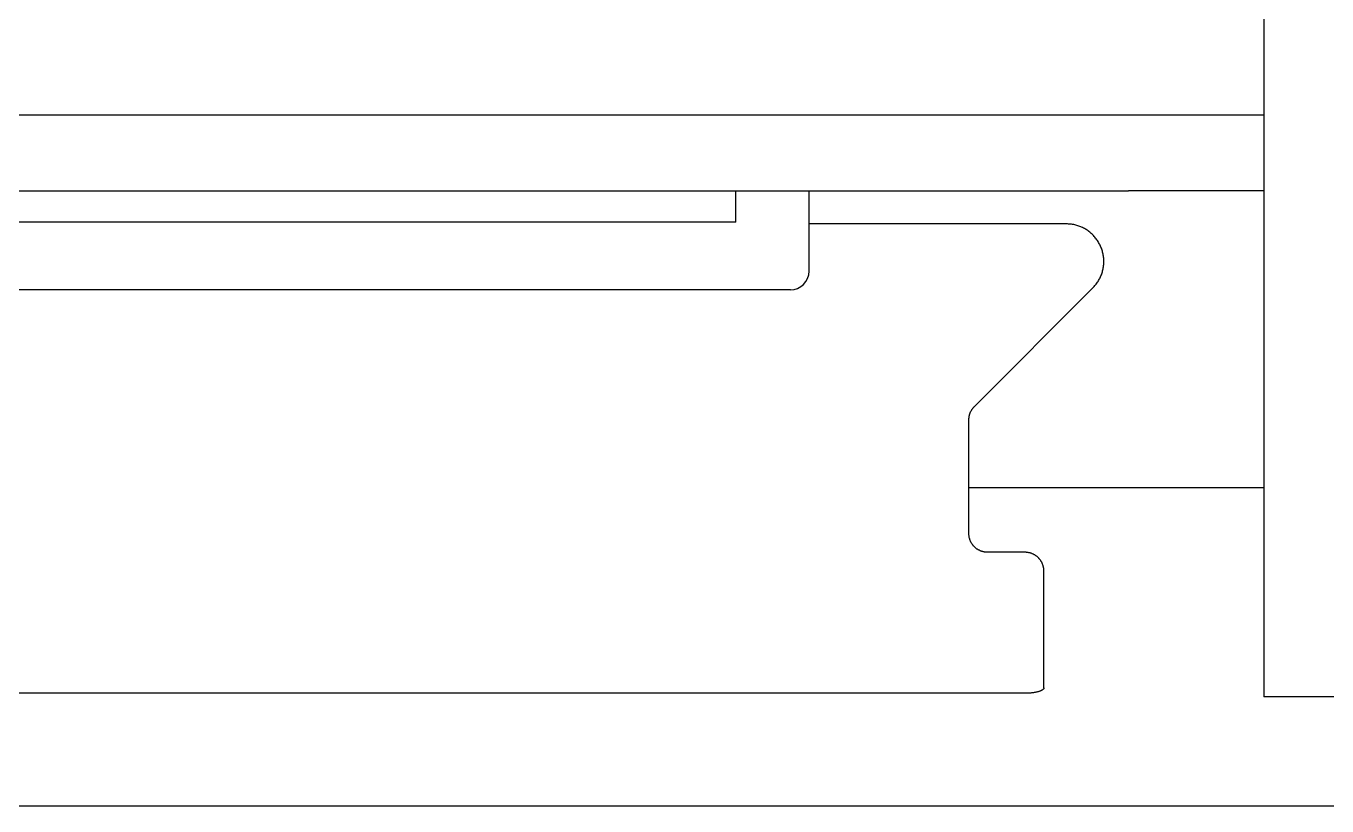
# Model space of a CAD drawing. Extents: x 867151 to 1787449, y -2071112 to -1028603.
# Drawn here: x 871117.75 to 871131.62, y -1032707.43 to -1032699.12 of the extents above; entities that cross this region are included whole.
import ezdxf

# ---------------------------------------------------------------- set-up
doc = ezdxf.new("R2010")
doc.units = 0
doc.header["$LTSCALE"] = 4
doc.header["$MEASUREMENT"] = 0
doc.layers.get('0').update_dxf_attribs({"linetype": 'CONTINUOUS'})
doc.layers.add('20000_FRONT_O', color=7, linetype='CONTINUOUS')

# ---------------------------------------------------------------- blocks, each defined once
blk = doc.blocks.new('CPU')
at = {"layer": '20000_FRONT_O', "color": 7, "linetype": 'Continuous'}
for p, q in [((82754.455, 11019.193), (82754.455, 10994.354)), ((82729.358, 11000.557), (82754.455, 11000.557)), ((82731.608, 10999.747), (82752.847, 10999.747)), ((82748.825, 10999.414), (82748.825, 10999.747)), ((82749.608, 10998.893), (82749.608, 10999.753)), ((82752.847, 10999.747), (82753.014, 10999.747)), ((82754.455, 10999.747), (82753.014, 10999.747)), ((82748.825, 10999.414), (82732.39, 10999.414)), ((82752.351, 10999.396), (82749.608, 10999.396)), ((82749.408, 10998.693), (82731.808, 10998.693)), ((82751.37, 10997.45), (82752.634, 10998.713)), ((82751.311, 10996.096), (82751.311, 10997.308)), ((82751.311, 10996.587), (82754.455, 10996.587)), ((82751.911, 10995.896), (82751.511, 10995.896)), ((82752.111, 10994.45), (82752.111, 10995.696)), ((82751.911, 10994.394), (82729.305, 10994.394)), ((82777.461, 10994.354), (82754.455, 10994.354)), ((82727.358, 10993.193), (82780.818, 10993.193))]:
    blk.add_line(p, q, dxfattribs=at)
for points in [[(82752.634, 10998.713), (82752.641, 10998.721), (82752.649, 10998.729), (82752.656, 10998.738), (82752.663, 10998.747), (82752.67, 10998.755), (82752.677, 10998.765), (82752.683, 10998.774), (82752.689, 10998.783), (82752.695, 10998.793), (82752.701, 10998.803), (82752.706, 10998.812), (82752.711, 10998.823), (82752.716, 10998.833), (82752.72, 10998.843), (82752.724, 10998.853), (82752.728, 10998.864), (82752.732, 10998.875), (82752.735, 10998.885), (82752.738, 10998.896), (82752.741, 10998.907), (82752.743, 10998.918), (82752.745, 10998.929), (82752.747, 10998.94), (82752.748, 10998.951), (82752.749, 10998.962), (82752.75, 10998.974), (82752.75, 10998.985), (82752.751, 10998.996), (82752.75, 10999.007), (82752.75, 10999.018), (82752.749, 10999.03), (82752.748, 10999.041), (82752.747, 10999.052), (82752.745, 10999.063), (82752.743, 10999.074), (82752.741, 10999.085), (82752.738, 10999.096), (82752.735, 10999.107), (82752.732, 10999.117), (82752.728, 10999.128), (82752.724, 10999.139), (82752.72, 10999.149), (82752.716, 10999.159), (82752.711, 10999.17), (82752.706, 10999.18), (82752.701, 10999.189), (82752.695, 10999.199), (82752.689, 10999.209), (82752.683, 10999.218), (82752.677, 10999.227), (82752.67, 10999.236), (82752.663, 10999.245), (82752.656, 10999.254), (82752.649, 10999.262), (82752.641, 10999.271), (82752.633, 10999.279), (82752.625, 10999.287), (82752.617, 10999.294), (82752.609, 10999.302), (82752.6, 10999.309), (82752.591, 10999.316), (82752.582, 10999.322), (82752.573, 10999.328), (82752.563, 10999.335), (82752.554, 10999.34), (82752.544, 10999.346), (82752.534, 10999.351), (82752.524, 10999.356), (82752.514, 10999.361), (82752.504, 10999.365), (82752.493, 10999.37), (82752.483, 10999.373), (82752.472, 10999.377), (82752.461, 10999.38), (82752.451, 10999.383), (82752.44, 10999.386), (82752.429, 10999.388), (82752.418, 10999.39), (82752.407, 10999.392), (82752.395, 10999.393), (82752.384, 10999.395), (82752.373, 10999.395), (82752.362, 10999.396), (82752.351, 10999.396)], [(82751.311, 10997.308), (82751.311, 10997.312), (82751.312, 10997.315), (82751.312, 10997.319), (82751.312, 10997.322), (82751.312, 10997.326), (82751.313, 10997.329), (82751.313, 10997.333), (82751.313, 10997.336), (82751.314, 10997.34), (82751.314, 10997.343), (82751.315, 10997.346), (82751.316, 10997.35), (82751.317, 10997.353), (82751.317, 10997.357), (82751.318, 10997.36), (82751.319, 10997.364), (82751.32, 10997.367), (82751.321, 10997.371), (82751.323, 10997.374), (82751.324, 10997.378), (82751.325, 10997.381), (82751.327, 10997.385), (82751.328, 10997.388), (82751.33, 10997.392), (82751.331, 10997.395), (82751.333, 10997.398), (82751.335, 10997.402), (82751.336, 10997.405), (82751.338, 10997.408), (82751.34, 10997.411), (82751.342, 10997.414), (82751.344, 10997.417), (82751.346, 10997.42), (82751.348, 10997.423), (82751.35, 10997.426), (82751.352, 10997.429), (82751.354, 10997.431), (82751.356, 10997.434), (82751.358, 10997.437), (82751.36, 10997.439), (82751.363, 10997.442), (82751.365, 10997.445), (82751.368, 10997.447), (82751.37, 10997.45)], [(82751.511, 10995.896), (82751.507, 10995.896), (82751.502, 10995.896), (82751.497, 10995.896), (82751.492, 10995.897), (82751.487, 10995.897), (82751.483, 10995.898), (82751.478, 10995.899), (82751.473, 10995.9), (82751.468, 10995.901), (82751.464, 10995.902), (82751.459, 10995.903), (82751.454, 10995.904), (82751.45, 10995.906), (82751.445, 10995.907), (82751.44, 10995.909), (82751.436, 10995.911), (82751.432, 10995.913), (82751.427, 10995.915), (82751.423, 10995.917), (82751.418, 10995.919), (82751.414, 10995.921), (82751.41, 10995.924), (82751.406, 10995.926), (82751.402, 10995.929), (82751.398, 10995.931), (82751.394, 10995.934), (82751.39, 10995.937), (82751.386, 10995.94), (82751.382, 10995.943), (82751.379, 10995.946), (82751.375, 10995.949), (82751.372, 10995.953), (82751.368, 10995.956), (82751.365, 10995.96), (82751.362, 10995.963), (82751.359, 10995.967), (82751.355, 10995.971), (82751.353, 10995.974), (82751.35, 10995.978), (82751.347, 10995.982), (82751.344, 10995.986), (82751.342, 10995.99), (82751.339, 10995.994), (82751.337, 10995.999), (82751.334, 10996.003), (82751.332, 10996.007), (82751.33, 10996.012), (82751.328, 10996.016), (82751.326, 10996.02), (82751.324, 10996.025), (82751.323, 10996.029), (82751.321, 10996.034), (82751.32, 10996.039), (82751.318, 10996.043), (82751.317, 10996.048), (82751.316, 10996.053), (82751.315, 10996.057), (82751.314, 10996.062), (82751.314, 10996.067), (82751.313, 10996.072), (82751.312, 10996.077), (82751.312, 10996.081), (82751.312, 10996.086), (82751.311, 10996.091), (82751.311, 10996.096)], [(82752.111, 10995.696), (82752.111, 10995.701), (82752.111, 10995.706), (82752.111, 10995.711), (82752.11, 10995.716), (82752.11, 10995.721), (82752.109, 10995.726), (82752.108, 10995.731), (82752.107, 10995.736), (82752.106, 10995.74), (82752.105, 10995.745), (82752.104, 10995.75), (82752.103, 10995.755), (82752.101, 10995.759), (82752.1, 10995.764), (82752.098, 10995.768), (82752.096, 10995.773), (82752.094, 10995.777), (82752.092, 10995.782), (82752.09, 10995.786), (82752.088, 10995.791), (82752.085, 10995.795), (82752.083, 10995.799), (82752.08, 10995.803), (82752.078, 10995.807), (82752.075, 10995.811), (82752.072, 10995.815), (82752.069, 10995.819), (82752.066, 10995.823), (82752.063, 10995.827), (82752.059, 10995.83), (82752.056, 10995.834), (82752.053, 10995.837), (82752.049, 10995.841), (82752.046, 10995.844), (82752.042, 10995.847), (82752.038, 10995.851), (82752.034, 10995.854), (82752.03, 10995.857), (82752.026, 10995.86), (82752.022, 10995.862), (82752.018, 10995.865), (82752.014, 10995.868), (82752.009, 10995.87), (82752.005, 10995.873), (82752.001, 10995.875), (82751.996, 10995.877), (82751.991, 10995.879), (82751.987, 10995.881), (82751.982, 10995.883), (82751.977, 10995.885), (82751.973, 10995.886), (82751.968, 10995.888), (82751.964, 10995.889), (82751.959, 10995.89), (82751.954, 10995.891), (82751.95, 10995.892), (82751.945, 10995.893), (82751.94, 10995.894), (82751.935, 10995.894), (82751.931, 10995.895), (82751.926, 10995.895), (82751.921, 10995.896), (82751.916, 10995.896), (82751.911, 10995.896)], [(82752.111, 10994.45), (82752.111, 10994.449), (82752.111, 10994.448), (82752.111, 10994.446), (82752.11, 10994.445), (82752.109, 10994.443), (82752.109, 10994.442), (82752.108, 10994.441), (82752.107, 10994.439), (82752.106, 10994.438), (82752.105, 10994.437), (82752.104, 10994.436), (82752.103, 10994.435), (82752.102, 10994.434), (82752.101, 10994.432), (82752.098, 10994.431), (82752.096, 10994.429), (82752.094, 10994.427), (82752.091, 10994.426), (82752.089, 10994.424), (82752.087, 10994.423), (82752.084, 10994.422), (82752.082, 10994.421), (82752.079, 10994.42), (82752.077, 10994.419), (82752.074, 10994.418), (82752.071, 10994.417), (82752.067, 10994.415), (82752.062, 10994.413), (82752.057, 10994.412), (82752.052, 10994.41), (82752.047, 10994.409), (82752.042, 10994.408), (82752.037, 10994.406), (82752.032, 10994.405), (82752.027, 10994.404), (82752.02, 10994.403), (82752.013, 10994.402), (82752.007, 10994.4), (82752, 10994.399), (82751.993, 10994.398), (82751.986, 10994.398), (82751.979, 10994.397), (82751.972, 10994.396), (82751.964, 10994.396), (82751.957, 10994.395), (82751.949, 10994.395), (82751.942, 10994.394), (82751.934, 10994.394), (82751.927, 10994.394), (82751.919, 10994.394), (82751.911, 10994.394)]]:
    blk.add_lwpolyline(points, dxfattribs=at)
blk.add_arc((82749.408, 10998.893), 0.2, 270, 0, dxfattribs=at)

msp = doc.modelspace()

# ---------------------------------------------------------------- block references
msp.add_blockref('CPU', (788376.488, -1043700.624))

doc.saveas('drawing.dxf')
